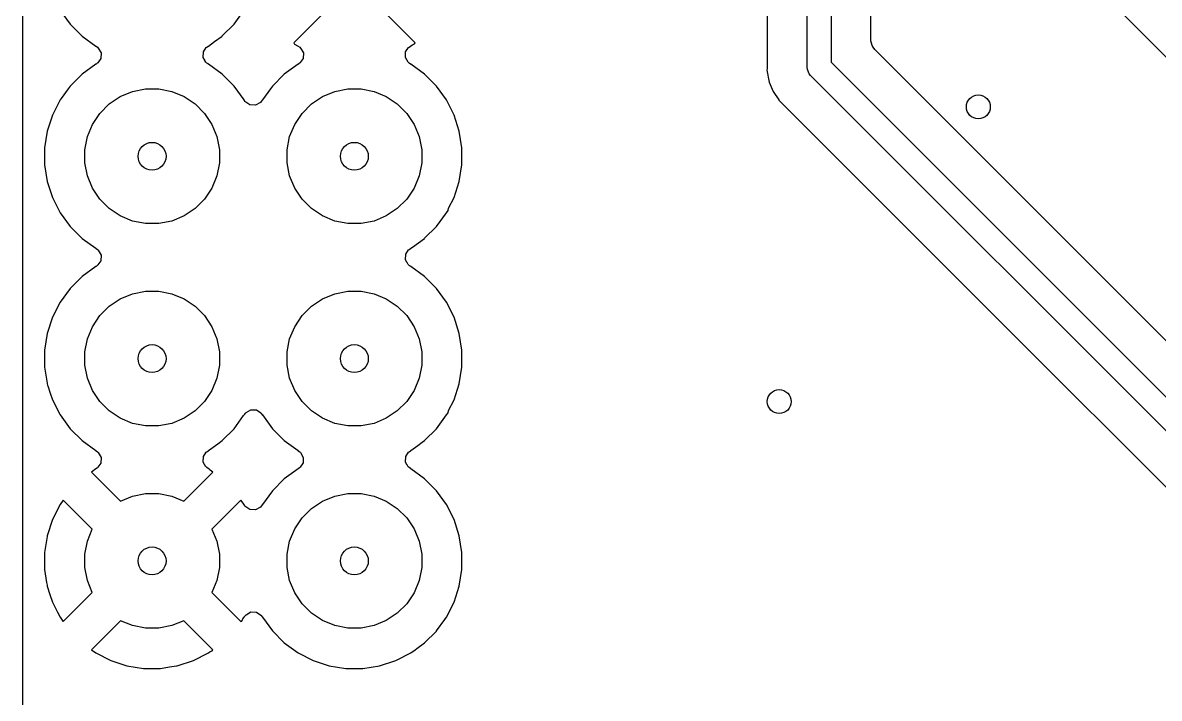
# Model space of a CAD drawing. Header units: inches. Extents: x -1.73 to 1.75, y 0.02 to 4.69.
# Drawn here: x -1.386 to -0.824, y 2.499 to 2.833 of the extents above; entities that cross this region are included whole.
import ezdxf

# ---------------------------------------------------------------- set-up
doc = ezdxf.new("R2010")
doc.units = ezdxf.units.IN
doc.header["$MEASUREMENT"] = 0
doc.layers.add('BLACK', color=250, linetype='CONTINUOUS')

msp = doc.modelspace()

# ---------------------------------------------------------------- linework, layer by layer
at = {"layer": 'BLACK', "linetype": 'CONTINUOUS'}
for p, q in [((-1.38581, 2.44965), (-1.38581, 4.67944)), ((-0.99803, 2.81102), (-0.99803, 3.2143)), ((-0.98622, 3.2143), (-0.98622, 2.81347)), ((-1.01774, 3.20387), (-1.01774, 2.81025)), ((-0.96652, 2.82407), (-0.96652, 3.20383)), ((-1.36732, 2.83906), (-1.36241, 2.83229)), ((-0.84681, 2.84209), (-0.76042, 2.7557)), ((-1.36241, 2.83229), (-1.35649, 2.82637)), ((-1.28718, 2.82641), (-1.28133, 2.83226)), ((-1.28133, 2.83226), (-1.2813, 2.83229)), ((-1.2813, 2.83229), (-1.28129, 2.83229)), ((-1.28129, 2.83229), (-1.27792, 2.83694)), ((-1.2375, 2.83736), (-1.25184, 2.82302)), ((-1.19186, 2.82302), (-1.2062, 2.83736)), ((-1.35649, 2.82637), (-1.34972, 2.82145)), ((-1.29096, 2.82365), (-1.28721, 2.82637)), ((-1.28721, 2.82638), (-1.28718, 2.82641)), ((-1.28721, 2.82637), (-1.28721, 2.82638)), ((-1.28721, 2.82637), (-1.28721, 2.82637)), ((-1.34972, 2.82145), (-1.34972, 2.82145)), ((-1.34972, 2.82145), (-1.3497, 2.82144)), ((-1.3497, 2.82144), (-1.34964, 2.8214)), ((-1.34964, 2.8214), (-1.34956, 2.82134)), ((-1.34956, 2.82134), (-1.34956, 2.82134)), ((-1.34956, 2.82134), (-1.3489, 2.82083)), ((-1.3489, 2.82083), (-1.34849, 2.82045)), ((-1.29648, 2.81853), (-1.29505, 2.82065)), ((-1.29505, 2.82065), (-1.29477, 2.82089)), ((-1.29477, 2.82089), (-1.29413, 2.82137)), ((-1.29413, 2.82137), (-1.29398, 2.82145)), ((-1.29398, 2.82145), (-1.29096, 2.82365)), ((-1.29398, 2.82145), (-1.29398, 2.82145)), ((-1.25184, 2.82302), (-1.25184, 2.82302)), ((-1.25184, 2.82302), (-1.25184, 2.82302)), ((-1.25184, 2.82302), (-1.25152, 2.8224)), ((-1.25152, 2.8224), (-1.24998, 2.82161)), ((-1.24998, 2.82161), (-1.24884, 2.82081)), ((-1.24884, 2.82081), (-1.24847, 2.82046)), ((-1.1965, 2.81855), (-1.19508, 2.82066)), ((-1.19508, 2.82066), (-1.1948, 2.8209)), ((-1.1948, 2.8209), (-1.19415, 2.82137)), ((-1.19415, 2.82137), (-1.19399, 2.82147)), ((-1.19399, 2.82147), (-1.19314, 2.82209)), ((-1.19399, 2.82147), (-1.19399, 2.82147)), ((-1.19314, 2.82209), (-1.19209, 2.82246)), ((-1.19209, 2.82246), (-1.19186, 2.82302)), ((-0.96592, 2.82173), (-0.96652, 2.82407)), ((-0.96542, 2.82082), (-0.96592, 2.82173)), ((-0.96459, 2.81971), (-0.96542, 2.82082)), ((-1.34722, 2.81532), (-1.34865, 2.81321)), ((-1.34849, 2.82045), (-1.3471, 2.81807)), ((-1.3471, 2.81807), (-1.34722, 2.81532)), ((-1.2966, 2.81579), (-1.29648, 2.81853)), ((-1.29586, 2.81453), (-1.2966, 2.81579)), ((-1.2472, 2.81533), (-1.24862, 2.81322)), ((-1.24847, 2.82046), (-1.24708, 2.81808)), ((-1.24708, 2.81808), (-1.2472, 2.81533)), ((-1.19662, 2.8158), (-1.1965, 2.81855)), ((-1.19523, 2.81342), (-1.19662, 2.8158)), ((-0.77064, 2.62576), (-0.96459, 2.81971)), ((-1.34972, 2.8124), (-1.35649, 2.80748)), ((-1.34957, 2.81249), (-1.34972, 2.8124)), ((-1.34893, 2.81296), (-1.34957, 2.81249)), ((-1.34865, 2.81321), (-1.34893, 2.81296)), ((-1.29585, 2.81446), (-1.29586, 2.81453)), ((-1.29577, 2.81436), (-1.29585, 2.81446)), ((-1.29521, 2.81341), (-1.29577, 2.81436)), ((-1.2948, 2.81303), (-1.29521, 2.81341)), ((-1.29415, 2.81257), (-1.2948, 2.81303)), ((-1.29412, 2.81254), (-1.29415, 2.81257)), ((-1.29414, 2.81252), (-1.29412, 2.81254)), ((-1.29401, 2.81242), (-1.29414, 2.81252)), ((-1.29398, 2.8124), (-1.29401, 2.81242)), ((-1.29401, 2.81242), (-1.29401, 2.81242)), ((-1.28721, 2.80748), (-1.29398, 2.8124)), ((-1.24972, 2.8124), (-1.25649, 2.80748)), ((-1.24955, 2.8125), (-1.24972, 2.8124)), ((-1.2489, 2.81298), (-1.24957, 2.81253)), ((-1.24957, 2.81253), (-1.24955, 2.8125)), ((-1.24862, 2.81322), (-1.2489, 2.81298)), ((-1.19483, 2.81305), (-1.19523, 2.81342)), ((-1.19403, 2.81243), (-1.19483, 2.81305)), ((-1.19398, 2.8124), (-1.19403, 2.81243)), ((-1.18721, 2.80748), (-1.19398, 2.8124)), ((-1.19398, 2.8124), (-1.19398, 2.8124)), ((-1.01774, 2.81025), (-1.01794, 2.80954)), ((-1.01794, 2.80954), (-1.01675, 2.80355)), ((-0.99792, 2.80987), (-0.99803, 2.81102)), ((-0.99704, 2.80774), (-0.99792, 2.80987)), ((-0.98622, 2.81347), (-0.77708, 2.60433)), ((-1.35649, 2.80748), (-1.36241, 2.80157)), ((-1.28129, 2.80157), (-1.28721, 2.80748)), ((-1.28721, 2.80748), (-1.28721, 2.80748)), ((-1.25649, 2.80748), (-1.26241, 2.80157)), ((-1.18129, 2.80157), (-1.18721, 2.80748)), ((-1.18721, 2.80748), (-1.18721, 2.80748)), ((-0.9963, 2.80685), (-0.99704, 2.80774)), ((-0.7837, 2.59425), (-0.9963, 2.80685)), ((-1.36339, 2.80022), (-1.36683, 2.79548)), ((-1.36241, 2.80157), (-1.36339, 2.80022)), ((-1.33763, 2.79644), (-1.33156, 2.79895)), ((-1.33156, 2.79895), (-1.32513, 2.80023)), ((-1.32513, 2.80023), (-1.31857, 2.80023)), ((-1.31857, 2.80023), (-1.31214, 2.79895)), ((-1.31214, 2.79895), (-1.30608, 2.79644)), ((-1.27638, 2.7948), (-1.28129, 2.80157)), ((-1.26339, 2.80022), (-1.26732, 2.7948)), ((-1.26241, 2.80157), (-1.26339, 2.80022)), ((-1.23763, 2.79644), (-1.23156, 2.79895)), ((-1.23156, 2.79895), (-1.22513, 2.80023)), ((-1.22513, 2.80023), (-1.21857, 2.80023)), ((-1.21857, 2.80023), (-1.21214, 2.79895)), ((-1.21214, 2.79895), (-1.20608, 2.79644)), ((-1.17638, 2.7948), (-1.18129, 2.80157)), ((-1.01675, 2.80355), (-1.01675, 2.80355)), ((-1.01675, 2.80355), (-1.01675, 2.80355)), ((-1.01675, 2.80355), (-1.01482, 2.79889)), ((-1.01482, 2.79889), (-1.01208, 2.7948)), ((-1.36732, 2.7948), (-1.37112, 2.78734)), ((-1.36683, 2.79548), (-1.36732, 2.7948)), ((-1.34772, 2.78816), (-1.34308, 2.7928)), ((-1.34308, 2.7928), (-1.33763, 2.79644)), ((-1.30608, 2.79644), (-1.30062, 2.7928)), ((-1.30062, 2.7928), (-1.29598, 2.78816)), ((-1.27629, 2.79465), (-1.27638, 2.7948)), ((-1.27638, 2.7948), (-1.27638, 2.7948)), ((-1.27582, 2.79401), (-1.27629, 2.79465)), ((-1.27557, 2.79373), (-1.27582, 2.79401)), ((-1.27346, 2.7923), (-1.27557, 2.79373)), ((-1.26833, 2.79357), (-1.27071, 2.79218)), ((-1.26795, 2.79397), (-1.26833, 2.79357)), ((-1.26744, 2.79464), (-1.26795, 2.79397)), ((-1.26738, 2.79472), (-1.26744, 2.79464)), ((-1.26744, 2.79464), (-1.26744, 2.79464)), ((-1.26734, 2.79478), (-1.26738, 2.79472)), ((-1.26732, 2.7948), (-1.26734, 2.79478)), ((-1.26732, 2.7948), (-1.26732, 2.7948)), ((-1.24772, 2.78816), (-1.24308, 2.7928)), ((-1.24308, 2.7928), (-1.23763, 2.79644)), ((-1.20608, 2.79644), (-1.20062, 2.7928)), ((-1.20062, 2.7928), (-1.19598, 2.78816)), ((-1.17637, 2.79478), (-1.17638, 2.7948)), ((-1.17258, 2.78734), (-1.17637, 2.79478)), ((-1.01208, 2.7948), (-1.01202, 2.7947)), ((-1.01202, 2.7947), (-1.01202, 2.7947)), ((-1.01202, 2.7947), (-0.90243, 2.6851)), ((-1.37112, 2.78734), (-1.37371, 2.77938)), ((-1.35136, 2.7827), (-1.34772, 2.78816)), ((-1.29598, 2.78816), (-1.29234, 2.7827)), ((-1.27071, 2.79218), (-1.27346, 2.7923)), ((-1.25136, 2.7827), (-1.24772, 2.78816)), ((-1.19598, 2.78816), (-1.19234, 2.7827)), ((-1.16999, 2.77938), (-1.17258, 2.78734)), ((-1.35387, 2.77664), (-1.35136, 2.7827)), ((-1.29234, 2.7827), (-1.28983, 2.77664)), ((-1.25387, 2.77664), (-1.25136, 2.7827)), ((-1.19234, 2.7827), (-1.18983, 2.77664)), ((-1.37371, 2.77938), (-1.37502, 2.77111)), ((-1.35515, 2.77021), (-1.35387, 2.77664)), ((-1.28983, 2.77664), (-1.28855, 2.77021)), ((-1.25515, 2.77021), (-1.25387, 2.77664)), ((-1.18983, 2.77664), (-1.18855, 2.77021)), ((-1.16868, 2.77111), (-1.16999, 2.77938)), ((-1.37502, 2.77111), (-1.37502, 2.76274)), ((-1.35515, 2.76365), (-1.35515, 2.77021)), ((-1.28855, 2.77021), (-1.28855, 2.76365)), ((-1.25515, 2.76365), (-1.25515, 2.77021)), ((-1.18855, 2.77021), (-1.18855, 2.76365)), ((-1.16868, 2.76274), (-1.16868, 2.77111)), ((-1.37502, 2.76274), (-1.37371, 2.75448)), ((-1.35387, 2.75721), (-1.35515, 2.76365)), ((-1.28855, 2.76365), (-1.28983, 2.75721)), ((-1.25387, 2.75721), (-1.25515, 2.76365)), ((-1.18855, 2.76365), (-1.18983, 2.75721)), ((-1.16999, 2.75448), (-1.16868, 2.76274)), ((-1.37371, 2.75448), (-1.37371, 2.75448)), ((-1.37371, 2.75448), (-1.37178, 2.74855)), ((-1.35136, 2.75115), (-1.35387, 2.75721)), ((-1.28983, 2.75721), (-1.29234, 2.75115)), ((-1.25136, 2.75115), (-1.25387, 2.75721)), ((-1.18983, 2.75721), (-1.19234, 2.75115)), ((-1.17258, 2.74652), (-1.16999, 2.75448)), ((-1.37178, 2.74855), (-1.37112, 2.74652)), ((-1.34772, 2.7457), (-1.35136, 2.75115)), ((-1.29234, 2.75115), (-1.29598, 2.7457)), ((-1.24772, 2.7457), (-1.25136, 2.75115)), ((-1.19234, 2.75115), (-1.19598, 2.7457)), ((-1.37112, 2.74652), (-1.37112, 2.74652)), ((-1.37112, 2.74652), (-1.36748, 2.73937)), ((-1.34308, 2.74106), (-1.34772, 2.7457)), ((-1.29598, 2.7457), (-1.30062, 2.74106)), ((-1.24308, 2.74106), (-1.24772, 2.7457)), ((-1.19598, 2.7457), (-1.20062, 2.74106)), ((-1.17525, 2.74128), (-1.17258, 2.74652)), ((-1.36748, 2.73937), (-1.36732, 2.73906)), ((-1.36732, 2.73906), (-1.36241, 2.73229)), ((-1.33763, 2.73742), (-1.34308, 2.74106)), ((-1.33156, 2.73491), (-1.33763, 2.73742)), ((-1.30608, 2.73742), (-1.31214, 2.73491)), ((-1.30062, 2.74106), (-1.30608, 2.73742)), ((-1.23763, 2.73742), (-1.24308, 2.74106)), ((-1.23156, 2.73491), (-1.23763, 2.73742)), ((-1.20608, 2.73742), (-1.21214, 2.73491)), ((-1.20062, 2.74106), (-1.20608, 2.73742)), ((-1.18129, 2.73229), (-1.17638, 2.73906)), ((-1.17638, 2.73906), (-1.17557, 2.74017)), ((-1.17638, 2.73906), (-1.17638, 2.73906)), ((-1.17638, 2.73906), (-1.17638, 2.73906)), ((-1.17638, 2.73906), (-1.17638, 2.73906)), ((-1.17557, 2.74017), (-1.17525, 2.74128)), ((-1.36241, 2.73229), (-1.35649, 2.72637)), ((-1.32513, 2.73363), (-1.33156, 2.73491)), ((-1.31857, 2.73363), (-1.32513, 2.73363)), ((-1.31214, 2.73491), (-1.31857, 2.73363)), ((-1.22513, 2.73363), (-1.23156, 2.73491)), ((-1.21857, 2.73363), (-1.22513, 2.73363)), ((-1.21214, 2.73491), (-1.21857, 2.73363)), ((-1.18718, 2.72641), (-1.18133, 2.73226)), ((-1.18133, 2.73226), (-1.1813, 2.73229)), ((-1.1813, 2.73229), (-1.18129, 2.73229)), ((-1.35649, 2.72637), (-1.34972, 2.72145)), ((-1.19312, 2.72208), (-1.18721, 2.72637)), ((-1.18721, 2.72638), (-1.18718, 2.72641)), ((-1.18721, 2.72637), (-1.18721, 2.72638)), ((-1.18721, 2.72637), (-1.18721, 2.72637)), ((-1.34972, 2.72145), (-1.34972, 2.72145)), ((-1.34972, 2.72145), (-1.3497, 2.72144)), ((-1.3497, 2.72144), (-1.34964, 2.7214)), ((-1.34964, 2.7214), (-1.34956, 2.72134)), ((-1.34956, 2.72134), (-1.34956, 2.72134)), ((-1.34956, 2.72134), (-1.3489, 2.72083)), ((-1.3489, 2.72083), (-1.34849, 2.72045)), ((-1.34849, 2.72045), (-1.3471, 2.71807)), ((-1.19648, 2.71853), (-1.19505, 2.72065)), ((-1.19505, 2.72065), (-1.19477, 2.72089)), ((-1.19477, 2.72089), (-1.19413, 2.72137)), ((-1.19413, 2.72137), (-1.19398, 2.72145)), ((-1.19398, 2.72145), (-1.19312, 2.72208)), ((-1.19398, 2.72145), (-1.19398, 2.72145)), ((-1.34722, 2.71532), (-1.34865, 2.71321)), ((-1.3471, 2.71807), (-1.34722, 2.71532)), ((-1.1966, 2.71579), (-1.19648, 2.71853)), ((-1.19586, 2.71453), (-1.1966, 2.71579)), ((-1.19585, 2.71446), (-1.19586, 2.71453)), ((-1.19577, 2.71436), (-1.19585, 2.71446)), ((-1.19521, 2.71341), (-1.19577, 2.71436)), ((-1.34972, 2.7124), (-1.35649, 2.70748)), ((-1.34957, 2.71249), (-1.34972, 2.7124)), ((-1.34893, 2.71296), (-1.34957, 2.71249)), ((-1.34865, 2.71321), (-1.34893, 2.71296)), ((-1.1948, 2.71303), (-1.19521, 2.71341)), ((-1.19415, 2.71257), (-1.1948, 2.71303)), ((-1.19412, 2.71254), (-1.19415, 2.71257)), ((-1.19414, 2.71252), (-1.19412, 2.71254)), ((-1.19401, 2.71242), (-1.19414, 2.71252)), ((-1.19398, 2.7124), (-1.19401, 2.71242)), ((-1.19401, 2.71242), (-1.19401, 2.71242)), ((-1.18721, 2.70748), (-1.19398, 2.7124)), ((-1.35649, 2.70748), (-1.36241, 2.70157)), ((-1.18129, 2.70157), (-1.18721, 2.70748)), ((-1.36241, 2.70157), (-1.36732, 2.6948)), ((-1.33763, 2.69644), (-1.33156, 2.69895)), ((-1.33156, 2.69895), (-1.32513, 2.70023)), ((-1.32513, 2.70023), (-1.31857, 2.70023)), ((-1.31857, 2.70023), (-1.31214, 2.69895)), ((-1.31214, 2.69895), (-1.30608, 2.69644)), ((-1.23763, 2.69644), (-1.23156, 2.69895)), ((-1.23156, 2.69895), (-1.22513, 2.70023)), ((-1.22513, 2.70023), (-1.21857, 2.70023)), ((-1.21857, 2.70023), (-1.21214, 2.69895)), ((-1.21214, 2.69895), (-1.20608, 2.69644)), ((-1.17638, 2.6948), (-1.18129, 2.70157)), ((-1.36732, 2.6948), (-1.37112, 2.68734)), ((-1.34772, 2.68816), (-1.34308, 2.6928)), ((-1.34308, 2.6928), (-1.33763, 2.69644)), ((-1.30608, 2.69644), (-1.30062, 2.6928)), ((-1.30062, 2.6928), (-1.29598, 2.68816)), ((-1.24772, 2.68816), (-1.24308, 2.6928)), ((-1.24308, 2.6928), (-1.23763, 2.69644)), ((-1.20608, 2.69644), (-1.20062, 2.6928)), ((-1.20062, 2.6928), (-1.19598, 2.68816)), ((-1.17637, 2.69478), (-1.17638, 2.6948)), ((-1.17258, 2.68734), (-1.17637, 2.69478)), ((-1.37112, 2.68734), (-1.37371, 2.67938)), ((-1.35136, 2.6827), (-1.34772, 2.68816)), ((-1.29598, 2.68816), (-1.29234, 2.6827)), ((-1.25136, 2.6827), (-1.24772, 2.68816)), ((-1.19598, 2.68816), (-1.19234, 2.6827)), ((-1.16999, 2.67938), (-1.17258, 2.68734)), ((-1.35387, 2.67664), (-1.35136, 2.6827)), ((-1.29234, 2.6827), (-1.28983, 2.67664)), ((-1.25387, 2.67664), (-1.25136, 2.6827)), ((-1.19234, 2.6827), (-1.18983, 2.67664)), ((-0.90243, 2.6851), (-0.79585, 2.57853)), ((-1.37371, 2.67938), (-1.37502, 2.67111)), ((-1.35515, 2.67021), (-1.35387, 2.67664)), ((-1.28983, 2.67664), (-1.28855, 2.67021)), ((-1.25515, 2.67021), (-1.25387, 2.67664)), ((-1.18983, 2.67664), (-1.18855, 2.67021)), ((-1.16868, 2.67111), (-1.16999, 2.67938)), ((-1.37502, 2.67111), (-1.37502, 2.66274)), ((-1.35515, 2.66365), (-1.35515, 2.67021)), ((-1.28855, 2.67021), (-1.28855, 2.66365)), ((-1.25515, 2.66365), (-1.25515, 2.67021)), ((-1.18855, 2.67021), (-1.18855, 2.66365)), ((-1.16868, 2.66274), (-1.16868, 2.67111)), ((-1.35387, 2.65721), (-1.35515, 2.66365)), ((-1.28855, 2.66365), (-1.28983, 2.65721)), ((-1.25387, 2.65721), (-1.25515, 2.66365)), ((-1.18855, 2.66365), (-1.18983, 2.65721)), ((-1.37502, 2.66274), (-1.37375, 2.65473)), ((-1.16999, 2.65448), (-1.16868, 2.66274)), ((-1.37375, 2.65473), (-1.37375, 2.65473)), ((-1.37375, 2.65473), (-1.37371, 2.65448)), ((-1.37371, 2.65448), (-1.37371, 2.65448)), ((-1.37371, 2.65448), (-1.37351, 2.65385)), ((-1.37351, 2.65385), (-1.3734, 2.65352)), ((-1.3734, 2.65352), (-1.37222, 2.64988)), ((-1.35136, 2.65115), (-1.35387, 2.65721)), ((-1.28983, 2.65721), (-1.29234, 2.65115)), ((-1.25136, 2.65115), (-1.25387, 2.65721)), ((-1.18983, 2.65721), (-1.19234, 2.65115)), ((-1.17258, 2.64652), (-1.16999, 2.65448)), ((-1.37222, 2.64988), (-1.37112, 2.64652)), ((-1.37112, 2.64652), (-1.3675, 2.63941)), ((-1.34772, 2.6457), (-1.35136, 2.65115)), ((-1.29234, 2.65115), (-1.29598, 2.6457)), ((-1.24772, 2.6457), (-1.25136, 2.65115)), ((-1.19234, 2.65115), (-1.19598, 2.6457)), ((-1.17525, 2.64128), (-1.17258, 2.64652)), ((-1.34308, 2.64106), (-1.34772, 2.6457)), ((-1.33763, 2.63742), (-1.34308, 2.64106)), ((-1.30062, 2.64106), (-1.30608, 2.63742)), ((-1.29598, 2.6457), (-1.30062, 2.64106)), ((-1.27537, 2.64029), (-1.27299, 2.64167)), ((-1.27299, 2.64167), (-1.27024, 2.64156)), ((-1.27024, 2.64156), (-1.26813, 2.64013)), ((-1.24308, 2.64106), (-1.24772, 2.6457)), ((-1.23763, 2.63742), (-1.24308, 2.64106)), ((-1.20062, 2.64106), (-1.20608, 2.63742)), ((-1.19598, 2.6457), (-1.20062, 2.64106)), ((-1.17557, 2.64017), (-1.17525, 2.64128)), ((-1.3675, 2.63941), (-1.36732, 2.63906)), ((-1.36732, 2.63906), (-1.36241, 2.63229)), ((-1.33156, 2.63491), (-1.33763, 2.63742)), ((-1.30608, 2.63742), (-1.31214, 2.63491)), ((-1.28129, 2.63229), (-1.2766, 2.63875)), ((-1.2766, 2.63875), (-1.27615, 2.63937)), ((-1.2766, 2.63875), (-1.2766, 2.63875)), ((-1.27615, 2.63937), (-1.27606, 2.6395)), ((-1.27606, 2.6395), (-1.27566, 2.63998)), ((-1.27566, 2.63998), (-1.27537, 2.64029)), ((-1.26813, 2.64013), (-1.26789, 2.63985)), ((-1.26789, 2.63985), (-1.26741, 2.63921)), ((-1.26741, 2.63921), (-1.26732, 2.63906)), ((-1.26732, 2.63906), (-1.26732, 2.63906)), ((-1.26732, 2.63906), (-1.26241, 2.63229)), ((-1.23156, 2.63491), (-1.23763, 2.63742)), ((-1.20608, 2.63742), (-1.21214, 2.63491)), ((-1.18129, 2.63229), (-1.17638, 2.63906)), ((-1.17638, 2.63906), (-1.17557, 2.64017)), ((-1.17638, 2.63906), (-1.17638, 2.63906)), ((-1.17638, 2.63906), (-1.17638, 2.63906)), ((-1.17638, 2.63906), (-1.17638, 2.63906)), ((-1.36241, 2.63229), (-1.36241, 2.63229)), ((-1.36241, 2.63229), (-1.35649, 2.62637)), ((-1.32513, 2.63363), (-1.33156, 2.63491)), ((-1.31857, 2.63363), (-1.32513, 2.63363)), ((-1.31214, 2.63491), (-1.31857, 2.63363)), ((-1.28718, 2.62641), (-1.28133, 2.63226)), ((-1.28133, 2.63226), (-1.2813, 2.63229)), ((-1.2813, 2.63229), (-1.28129, 2.63229)), ((-1.26241, 2.63229), (-1.25649, 2.62637)), ((-1.22513, 2.63363), (-1.23156, 2.63491)), ((-1.21857, 2.63363), (-1.22513, 2.63363)), ((-1.21214, 2.63491), (-1.21857, 2.63363)), ((-1.18718, 2.62641), (-1.18133, 2.63226)), ((-1.18133, 2.63226), (-1.1813, 2.63229)), ((-1.1813, 2.63229), (-1.18129, 2.63229)), ((-1.35649, 2.62637), (-1.34969, 2.62143)), ((-1.29398, 2.62145), (-1.2893, 2.62486)), ((-1.2893, 2.62486), (-1.28721, 2.62637)), ((-1.28721, 2.62638), (-1.28718, 2.62641)), ((-1.28721, 2.62637), (-1.28721, 2.62638)), ((-1.28721, 2.62637), (-1.28721, 2.62637)), ((-1.28721, 2.62637), (-1.28721, 2.62637)), ((-1.28721, 2.62637), (-1.28721, 2.62637)), ((-1.28721, 2.62637), (-1.28721, 2.62637)), ((-1.25649, 2.62637), (-1.24972, 2.62145)), ((-1.19398, 2.62145), (-1.19043, 2.62404)), ((-1.19043, 2.62404), (-1.18829, 2.62559)), ((-1.18829, 2.62559), (-1.18721, 2.62637)), ((-1.18721, 2.62638), (-1.18718, 2.62641)), ((-1.18721, 2.62637), (-1.18721, 2.62638)), ((-1.34969, 2.62143), (-1.34963, 2.6214)), ((-1.34963, 2.6214), (-1.3496, 2.62137)), ((-1.3496, 2.62137), (-1.3496, 2.62137)), ((-1.3496, 2.62137), (-1.34955, 2.62134)), ((-1.34955, 2.62134), (-1.34956, 2.62133)), ((-1.34956, 2.62133), (-1.34887, 2.62081)), ((-1.34887, 2.62081), (-1.34847, 2.62044)), ((-1.34847, 2.62044), (-1.34708, 2.61806)), ((-1.29662, 2.61578), (-1.2965, 2.61852)), ((-1.2965, 2.61852), (-1.29508, 2.62064)), ((-1.29508, 2.62064), (-1.2948, 2.62088)), ((-1.2948, 2.62088), (-1.29413, 2.62133)), ((-1.29415, 2.62135), (-1.29398, 2.62145)), ((-1.29413, 2.62133), (-1.29415, 2.62135)), ((-1.29398, 2.62145), (-1.29398, 2.62145)), ((-1.24972, 2.62145), (-1.24972, 2.62145)), ((-1.24972, 2.62145), (-1.2497, 2.62144)), ((-1.2497, 2.62144), (-1.24964, 2.6214)), ((-1.24964, 2.6214), (-1.24956, 2.62134)), ((-1.24956, 2.62134), (-1.24956, 2.62134)), ((-1.24956, 2.62134), (-1.2489, 2.62083)), ((-1.2489, 2.62083), (-1.24849, 2.62045)), ((-1.24849, 2.62045), (-1.2471, 2.61807)), ((-1.1966, 2.61579), (-1.19648, 2.61854)), ((-1.19648, 2.61854), (-1.19505, 2.62065)), ((-1.19505, 2.62065), (-1.19477, 2.62089)), ((-1.19477, 2.62089), (-1.19413, 2.62137)), ((-1.19413, 2.62137), (-1.19398, 2.62145)), ((-1.19398, 2.62145), (-1.19398, 2.62145)), ((-1.34891, 2.61295), (-1.34964, 2.61242)), ((-1.34862, 2.6132), (-1.34891, 2.61295)), ((-1.3472, 2.61531), (-1.34862, 2.6132)), ((-1.34708, 2.61806), (-1.3472, 2.61531)), ((-1.29523, 2.6134), (-1.29662, 2.61578)), ((-1.29518, 2.61335), (-1.29523, 2.6134)), ((-1.29486, 2.61305), (-1.29518, 2.61335)), ((-1.29372, 2.61225), (-1.29486, 2.61305)), ((-1.24893, 2.61296), (-1.24957, 2.61249)), ((-1.24865, 2.61321), (-1.24893, 2.61296)), ((-1.24722, 2.61532), (-1.24865, 2.61321)), ((-1.2471, 2.61807), (-1.24722, 2.61532)), ((-1.19586, 2.61453), (-1.1966, 2.61579)), ((-1.19585, 2.61445), (-1.19586, 2.61453)), ((-1.19576, 2.61436), (-1.19585, 2.61445)), ((-1.19521, 2.61341), (-1.19576, 2.61436)), ((-1.1948, 2.61303), (-1.19521, 2.61341)), ((-1.19414, 2.61257), (-1.1948, 2.61303)), ((-1.34971, 2.61239), (-1.35184, 2.61084)), ((-1.35184, 2.61084), (-1.35184, 2.61084)), ((-1.35184, 2.61084), (-1.3375, 2.5965)), ((-1.34964, 2.61242), (-1.34971, 2.61239)), ((-1.3062, 2.5965), (-1.29186, 2.61084)), ((-1.29343, 2.6121), (-1.29372, 2.61225)), ((-1.29321, 2.61182), (-1.29343, 2.6121)), ((-1.29186, 2.61084), (-1.29321, 2.61182)), ((-1.29186, 2.61084), (-1.29186, 2.61084)), ((-1.25649, 2.60748), (-1.26241, 2.60157)), ((-1.24972, 2.6124), (-1.25649, 2.60748)), ((-1.24957, 2.61249), (-1.24972, 2.6124)), ((-1.19412, 2.61254), (-1.19414, 2.61257)), ((-1.19414, 2.61252), (-1.19412, 2.61254)), ((-1.19401, 2.61242), (-1.19414, 2.61252)), ((-1.194, 2.61242), (-1.19401, 2.61242)), ((-1.19398, 2.6124), (-1.194, 2.61242)), ((-1.18721, 2.60748), (-1.19398, 2.6124)), ((-1.19398, 2.6124), (-1.19398, 2.6124)), ((-1.19398, 2.6124), (-1.19398, 2.6124)), ((-1.19398, 2.6124), (-1.19398, 2.6124)), ((-1.18129, 2.60157), (-1.18721, 2.60748)), ((-1.26241, 2.60157), (-1.26733, 2.5948)), ((-1.17638, 2.5948), (-1.18129, 2.60157)), ((-1.36576, 2.59692), (-1.36731, 2.59479)), ((-1.35142, 2.58258), (-1.36576, 2.59692)), ((-1.36576, 2.59692), (-1.36576, 2.59692)), ((-1.3375, 2.5965), (-1.33156, 2.59895)), ((-1.33156, 2.59895), (-1.32513, 2.60023)), ((-1.32513, 2.60023), (-1.31857, 2.60023)), ((-1.31857, 2.60023), (-1.31214, 2.59895)), ((-1.31214, 2.59895), (-1.3062, 2.5965)), ((-1.27794, 2.59692), (-1.29228, 2.58258)), ((-1.27639, 2.59479), (-1.27794, 2.59692)), ((-1.27794, 2.59692), (-1.27794, 2.59692)), ((-1.24308, 2.5928), (-1.23763, 2.59644)), ((-1.23763, 2.59644), (-1.23156, 2.59895)), ((-1.23156, 2.59895), (-1.22513, 2.60023)), ((-1.22513, 2.60023), (-1.21857, 2.60023)), ((-1.21857, 2.60023), (-1.21214, 2.59895)), ((-1.21214, 2.59895), (-1.20608, 2.59644)), ((-1.20608, 2.59644), (-1.20062, 2.5928)), ((-1.36731, 2.59479), (-1.37111, 2.58733)), ((-1.2763, 2.59463), (-1.27639, 2.59479)), ((-1.27639, 2.59479), (-1.27639, 2.59479)), ((-1.27582, 2.59398), (-1.2763, 2.59463)), ((-1.27558, 2.5937), (-1.27582, 2.59398)), ((-1.27347, 2.59228), (-1.27558, 2.5937)), ((-1.27072, 2.59216), (-1.27347, 2.59228)), ((-1.26834, 2.59355), (-1.27072, 2.59216)), ((-1.26797, 2.59395), (-1.26834, 2.59355)), ((-1.26735, 2.59475), (-1.26797, 2.59395)), ((-1.26733, 2.5948), (-1.26735, 2.59475)), ((-1.24772, 2.58816), (-1.24308, 2.5928)), ((-1.20062, 2.5928), (-1.19598, 2.58816)), ((-1.17637, 2.59479), (-1.17638, 2.5948)), ((-1.17258, 2.58734), (-1.17637, 2.59479)), ((-1.37111, 2.58733), (-1.37369, 2.57938)), ((-1.25136, 2.5827), (-1.24772, 2.58816)), ((-1.19598, 2.58816), (-1.19234, 2.5827)), ((-1.16999, 2.57938), (-1.17258, 2.58734)), ((-1.37375, 2.57902), (-1.375, 2.57111)), ((-1.37369, 2.57938), (-1.37375, 2.57902)), ((-1.35387, 2.57664), (-1.35142, 2.58258)), ((-1.29228, 2.58258), (-1.28983, 2.57664)), ((-1.25387, 2.57664), (-1.25136, 2.5827)), ((-1.19234, 2.5827), (-1.18983, 2.57664)), ((-1.16868, 2.57111), (-1.16999, 2.57938)), ((-1.35515, 2.57021), (-1.35387, 2.57664)), ((-1.28983, 2.57664), (-1.28855, 2.57021)), ((-1.25515, 2.57021), (-1.25387, 2.57664)), ((-1.18983, 2.57664), (-1.18855, 2.57021)), ((-1.375, 2.57111), (-1.375, 2.56275)), ((-1.35515, 2.56365), (-1.35515, 2.57021)), ((-1.28855, 2.57021), (-1.28855, 2.56365)), ((-1.25515, 2.56365), (-1.25515, 2.57021)), ((-1.18855, 2.57021), (-1.18855, 2.56365)), ((-1.16868, 2.56274), (-1.16868, 2.57111)), ((-1.375, 2.56275), (-1.37398, 2.55632)), ((-1.35387, 2.55721), (-1.35515, 2.56365)), ((-1.28855, 2.56365), (-1.28983, 2.55721)), ((-1.25387, 2.55721), (-1.25515, 2.56365)), ((-1.18855, 2.56365), (-1.18983, 2.55721)), ((-1.16999, 2.55448), (-1.16868, 2.56274)), ((-1.35142, 2.55128), (-1.35387, 2.55721)), ((-1.28983, 2.55721), (-1.29228, 2.55128)), ((-1.25136, 2.55115), (-1.25387, 2.55721)), ((-1.18983, 2.55721), (-1.19234, 2.55115)), ((-1.37398, 2.55632), (-1.37375, 2.55486)), ((-1.37375, 2.55486), (-1.37375, 2.55486)), ((-1.37375, 2.55486), (-1.37369, 2.55448)), ((-1.37369, 2.55448), (-1.37233, 2.55029)), ((-1.36576, 2.53694), (-1.35142, 2.55128)), ((-1.29228, 2.55128), (-1.27794, 2.53694)), ((-1.24772, 2.5457), (-1.25136, 2.55115)), ((-1.19234, 2.55115), (-1.19598, 2.5457)), ((-1.17258, 2.54652), (-1.16999, 2.55448)), ((-1.37233, 2.55029), (-1.37111, 2.54653)), ((-1.37111, 2.54653), (-1.36858, 2.54158)), ((-1.24308, 2.54106), (-1.24772, 2.5457)), ((-1.19598, 2.5457), (-1.20062, 2.54106)), ((-1.17638, 2.53906), (-1.17258, 2.54652)), ((-1.36858, 2.54158), (-1.36731, 2.53907)), ((-1.27628, 2.53923), (-1.27576, 2.53991)), ((-1.27576, 2.53991), (-1.27538, 2.54031)), ((-1.27538, 2.54031), (-1.273, 2.5417)), ((-1.273, 2.5417), (-1.27026, 2.54158)), ((-1.27026, 2.54158), (-1.26814, 2.54015)), ((-1.26814, 2.54015), (-1.2679, 2.53988)), ((-1.2679, 2.53988), (-1.26745, 2.53921)), ((-1.23763, 2.53742), (-1.24308, 2.54106)), ((-1.20062, 2.54106), (-1.20608, 2.53742)), ((-1.36731, 2.53907), (-1.36731, 2.53907)), ((-1.36731, 2.53907), (-1.36592, 2.53716)), ((-1.36592, 2.53716), (-1.36576, 2.53694)), ((-1.3375, 2.53736), (-1.35184, 2.52302)), ((-1.33156, 2.53491), (-1.3375, 2.53736)), ((-1.32513, 2.53363), (-1.33156, 2.53491)), ((-1.31214, 2.53491), (-1.31857, 2.53363)), ((-1.3062, 2.53736), (-1.31214, 2.53491)), ((-1.29186, 2.52302), (-1.3062, 2.53736)), ((-1.27794, 2.53694), (-1.27741, 2.53716)), ((-1.27794, 2.53694), (-1.27794, 2.53694)), ((-1.27794, 2.53694), (-1.27794, 2.53694)), ((-1.27794, 2.53694), (-1.27794, 2.53694)), ((-1.27741, 2.53716), (-1.27717, 2.53799)), ((-1.27717, 2.53799), (-1.27701, 2.53822)), ((-1.27701, 2.53822), (-1.27639, 2.53907)), ((-1.27639, 2.53907), (-1.27637, 2.53911)), ((-1.27639, 2.53907), (-1.27639, 2.53907)), ((-1.27637, 2.53911), (-1.27629, 2.53921)), ((-1.27629, 2.53921), (-1.27628, 2.53923)), ((-1.27628, 2.53923), (-1.27628, 2.53923)), ((-1.26745, 2.53921), (-1.26743, 2.53923)), ((-1.26743, 2.53923), (-1.26733, 2.53906)), ((-1.26733, 2.53906), (-1.26732, 2.53906)), ((-1.26732, 2.53906), (-1.26732, 2.53906)), ((-1.26732, 2.53906), (-1.26241, 2.53229)), ((-1.23156, 2.53491), (-1.23763, 2.53742)), ((-1.22513, 2.53363), (-1.23156, 2.53491)), ((-1.21214, 2.53491), (-1.21857, 2.53363)), ((-1.20608, 2.53742), (-1.21214, 2.53491)), ((-1.18129, 2.53229), (-1.17715, 2.53799)), ((-1.17715, 2.53799), (-1.17638, 2.53906)), ((-1.17638, 2.53906), (-1.17638, 2.53906)), ((-1.17638, 2.53906), (-1.17638, 2.53906)), ((-1.31857, 2.53363), (-1.32513, 2.53363)), ((-1.26241, 2.53229), (-1.26241, 2.53229)), ((-1.26241, 2.53229), (-1.25649, 2.52637)), ((-1.21857, 2.53363), (-1.22513, 2.53363)), ((-1.18718, 2.52641), (-1.18133, 2.53226)), ((-1.18133, 2.53226), (-1.1813, 2.53229)), ((-1.1813, 2.53229), (-1.18129, 2.53229)), ((-1.35184, 2.52302), (-1.35184, 2.52302)), ((-1.35184, 2.52302), (-1.35184, 2.52302)), ((-1.35184, 2.52302), (-1.34971, 2.52147)), ((-1.29209, 2.52246), (-1.29186, 2.52302)), ((-1.25649, 2.52637), (-1.24972, 2.52145)), ((-1.19398, 2.52145), (-1.19183, 2.52302)), ((-1.19183, 2.52302), (-1.19094, 2.52367)), ((-1.19183, 2.52302), (-1.19183, 2.52302)), ((-1.19094, 2.52367), (-1.18721, 2.52637)), ((-1.18721, 2.52638), (-1.18718, 2.52641)), ((-1.18721, 2.52637), (-1.18721, 2.52638)), ((-1.18721, 2.52637), (-1.18721, 2.52637)), ((-1.18721, 2.52637), (-1.18721, 2.52637)), ((-1.18721, 2.52637), (-1.18721, 2.52637)), ((-1.34971, 2.52147), (-1.34225, 2.51767)), ((-1.34225, 2.51767), (-1.34225, 2.51767)), ((-1.34225, 2.51767), (-1.3343, 2.51509)), ((-1.3094, 2.51509), (-1.30145, 2.51767)), ((-1.30145, 2.51767), (-1.29399, 2.52147)), ((-1.29399, 2.52147), (-1.2939, 2.52154)), ((-1.2939, 2.52154), (-1.29314, 2.52209)), ((-1.29314, 2.52209), (-1.29209, 2.52246)), ((-1.24972, 2.52145), (-1.24971, 2.52145)), ((-1.24971, 2.52145), (-1.24226, 2.51766)), ((-1.24226, 2.51766), (-1.2343, 2.51507)), ((-1.2094, 2.51507), (-1.20144, 2.51766)), ((-1.20144, 2.51766), (-1.19398, 2.52145)), ((-1.3343, 2.51509), (-1.3343, 2.51509)), ((-1.3343, 2.51509), (-1.3343, 2.51509)), ((-1.3343, 2.51509), (-1.32603, 2.51378)), ((-1.32603, 2.51378), (-1.31767, 2.51378)), ((-1.31767, 2.51378), (-1.31323, 2.51448)), ((-1.31767, 2.51378), (-1.31767, 2.51378)), ((-1.31323, 2.51448), (-1.30978, 2.51503)), ((-1.30978, 2.51503), (-1.3094, 2.51509)), ((-1.30978, 2.51503), (-1.30978, 2.51503)), ((-1.3094, 2.51509), (-1.3094, 2.51509)), ((-1.2343, 2.51507), (-1.22603, 2.51376)), ((-1.22603, 2.51376), (-1.22603, 2.51376)), ((-1.22603, 2.51376), (-1.21767, 2.51376)), ((-1.21767, 2.51376), (-1.2094, 2.51507)), ((-1.21767, 2.51376), (-1.21767, 2.51376))]:
    msp.add_line(p, q, dxfattribs=at)
at = {"layer": 'BLACK'}
for centre, radius in [((-0.91339, 2.79134), 0.00591), ((-1.32185, 2.76693), 0.00689), ((-1.22185, 2.76693), 0.00689), ((-1.32185, 2.66693), 0.00689), ((-1.22185, 2.66693), 0.00689), ((-1.01181, 2.64567), 0.00591), ((-1.32185, 2.56693), 0.00689), ((-1.22185, 2.56693), 0.00689)]:
    msp.add_circle(centre, radius, dxfattribs=at)
at = {"layer": 'WHITE'}
for centre, radius in [((-0.91339, 2.79134), 0.00591), ((-1.32185, 2.76693), 0.00689), ((-1.22185, 2.76693), 0.00689), ((-1.32185, 2.66693), 0.00689), ((-1.22185, 2.66693), 0.00689), ((-1.01181, 2.64567), 0.00591), ((-1.32185, 2.56693), 0.00689), ((-1.22185, 2.56693), 0.00689)]:
    msp.add_circle(centre, radius, dxfattribs=at)

doc.saveas('drawing.dxf')
